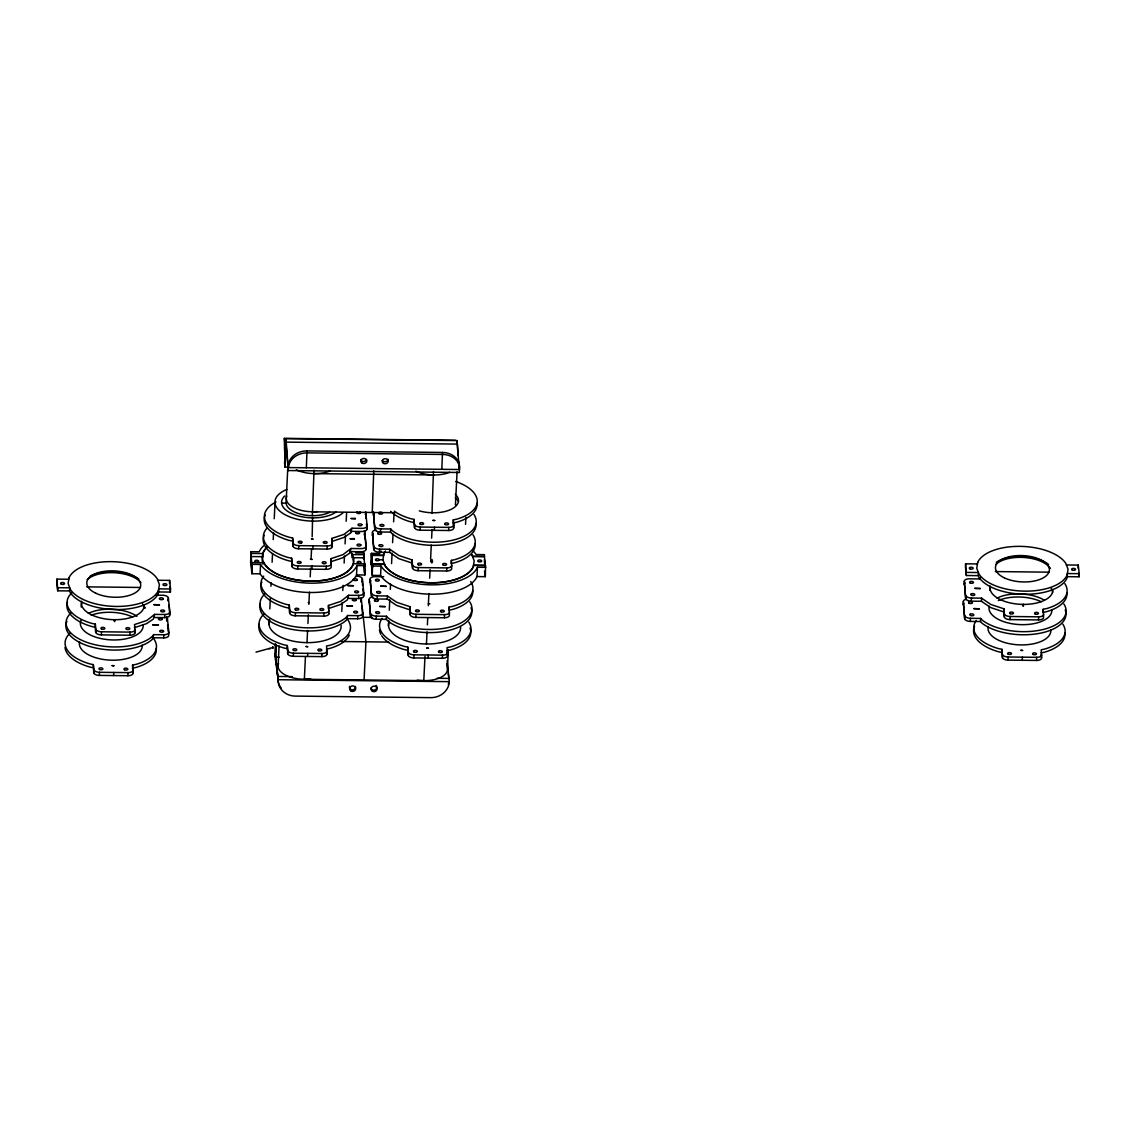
<?xml version="1.0" encoding="UTF-8"?>
<svg xmlns="http://www.w3.org/2000/svg" width="1136" height="1136" viewBox="0 0 1136 1136"><rect width="100%" height="100%" fill="white"/><g stroke="black" fill="none" stroke-linecap="round" stroke-linejoin="round"><path stroke-width="1.5" d="M70.049 633.164A45.752 22.322 2.8 0 0 90.056 663.949L93.337 664.631L93.72 672.725A5.368 2.613 2.8 0 0 99.357 675.409L127.885 675.735A5.368 2.613 2.8 0 0 132.94 673.506L132.557 665.085L135.695 664.461A45.752 22.322 2.8 0 0 152.522 637.268M132.557 665.085L133.082 670.396A5.368 2.613 2.8 0 1 128.027 672.611L99.499 672.299A5.368 2.613 2.8 0 1 93.876 669.615L93.337 664.631M134.928 632.667L134.914 633.008A5.368 2.613 2.8 0 1 129.859 635.223L101.331 634.896A5.368 2.613 2.8 0 1 95.708 632.212L95.31 624.133L92.03 623.437A45.752 22.322 2.8 0 1 72.022 592.651M264.006 614.051A45.752 22.322 2.8 0 0 284.014 644.836L287.294 645.532L287.678 653.612A5.368 2.613 2.8 0 0 293.315 656.296L321.843 656.622A5.368 2.613 2.8 0 0 326.898 654.407L326.543 650.743M346.494 618.154A45.752 22.322 2.8 0 1 329.653 645.362L326.515 645.972L327.04 651.283A5.368 2.613 2.8 0 1 321.985 653.512L293.457 653.186A5.368 2.613 2.8 0 1 287.834 650.502L287.294 645.532M263.637 576.137A45.752 22.322 2.8 0 0 286.002 604.324L289.282 605.019L289.666 613.113A5.368 2.613 2.8 0 0 295.289 615.797L323.817 616.11A5.368 2.613 2.8 0 0 328.872 613.894L328.886 613.554M447.101 660.84L449.288 681.657A17.864 16.16 -7.5 0 1 430.771 697.646L295.275 696.098A17.864 16.16 -7.5 0 1 278.135 679.711L275.721 657.148L279.243 657.19M68.799 579.246L56.956 579.119L56.8 582.228L57.723 590.805L69.58 590.947L70.148 592.452A45.752 22.322 2.8 0 0 116.014 609.563A45.752 22.322 2.8 0 0 158.316 593.461L158.713 588.831L170.556 588.973L170.4 592.083L158.557 591.955M57.723 590.805L56.956 579.119M69.58 590.947L69.722 587.823L57.879 587.695M93.72 672.725L93.876 669.615M95.708 632.212L95.31 624.133M99.357 675.409L99.499 672.299M101.331 634.896L101.487 631.786A5.368 2.613 2.8 0 1 95.85 629.103M113.614 675.565L113.77 672.455M127.885 675.735L128.027 672.611M129.859 635.223L130.015 632.113A5.368 2.613 2.8 0 0 135.07 629.884L134.488 624.573L146.743 620.497L154.652 614.391L164.791 614.505A5.368 2.613 2.8 0 0 169.86 611.935L168.341 597.934A5.368 2.613 2.8 0 0 163.414 595.278L155.959 595.179M132.94 673.506L133.097 670.055M135.07 629.884L134.914 633.008L134.63 630.352M66.91 621.378A45.752 22.322 2.8 0 0 96.39 648.159A45.752 22.322 2.8 0 0 152.352 639.312L153.672 634.641L163.797 634.754A5.368 2.613 2.8 0 0 168.866 632.198L167.361 618.197A5.368 2.613 2.8 0 0 166.495 616.876M134.346 627.697L146.601 623.621L153.346 619.063L154.652 614.391M153.516 637.765L163.655 637.878L163.797 634.754M154.51 617.501L164.635 617.615L164.791 614.505M167.205 621.307L167.361 618.197M168.341 597.934L168.199 601.058A5.368 2.613 2.8 0 0 167.674 600.049M169.477 583.506L169.633 580.397L157.776 580.269M167.958 628.307L168.114 625.198M169.108 604.934L169.704 615.059A5.368 2.613 2.8 0 1 164.635 617.615M168.866 632.198L168.71 635.308A5.368 2.613 2.8 0 1 163.655 637.878M169.704 615.059L169.86 611.935M263.524 545.919A50.041 24.41 2.8 0 0 259.178 551.769L250.886 551.684L250.616 562.774M251.837 568.582L251.794 573.708L260.087 573.808A50.041 24.41 2.8 0 0 310.27 592.509A50.041 24.41 2.8 0 0 356.534 574.901L364.826 575.001L365.096 563.896L353.168 563.754L352.969 564.99A45.923 22.408 2.8 0 1 310.511 581.149A45.923 22.408 2.8 0 1 264.447 563.981L263.992 562.746L252.064 562.618L251.908 565.728L250.886 551.684M251.794 573.708L252.064 562.618M260.087 573.808L260.542 564.45L252.249 564.365M267.187 546.97A45.923 22.408 2.8 0 0 263.197 552.337L262.842 556.683L250.914 556.555M269.062 624.559L269.317 619.333M269.828 608.882L270.34 598.445M270.936 586.247L271.106 582.768M272.115 562.235L272.541 553.53M273.222 539.6L273.563 532.642M274.245 518.712L275.011 503.035M455.522 440.299L284.355 438.354L284.525 448.961A10.721 0.724 -89.3 0 1 284.639 463.559L285.008 467.066L288.487 467.095M449.288 681.657L278.135 679.711L275.182 656.764L275.792 644.297M284.639 463.559L285.86 438.638L457.013 440.569L459.498 472.491L288.345 470.545L286.087 445.255M275.565 660.257L276.289 645.404M285.008 467.066L285.86 438.638A10.721 0.724 -89.3 0 1 284.838 442.728L284.355 438.354M278.064 666.747L279.087 645.93M286.258 499.258L287.948 464.567M364.145 531.037A5.368 2.613 2.8 0 1 364.656 532.046L366.161 546.047A5.368 2.613 2.8 0 1 361.106 548.617L350.981 548.503L343.058 554.609L330.846 558.685L331.229 566.765A5.368 2.613 2.8 0 1 326.174 569.335L297.646 569.008A5.368 2.613 2.8 0 1 292.094 566.665L291.625 558.23L288.345 557.549A45.752 22.322 2.8 0 1 267.074 528.027M365.877 518.414L365.65 511.796L367.155 525.798A5.368 2.613 2.8 0 1 362.086 528.354L351.975 528.24L344.052 534.36L331.84 538.421L332.223 546.515A5.368 2.613 2.8 0 1 327.154 549.086L298.626 548.759A5.368 2.613 2.8 0 1 293.088 546.416L292.619 537.981L289.339 537.285A45.752 22.322 2.8 0 1 276.076 501.956M287.678 653.612L287.834 650.502M289.666 613.113L289.282 605.019M292.094 566.665L291.625 558.23M293.088 546.416L292.619 537.981M293.315 656.296L293.457 653.186M295.289 615.797L295.445 612.673A5.368 2.613 2.8 0 1 289.808 609.989M297.646 569.008L297.788 565.898A5.368 2.613 2.8 0 1 292.25 563.555L292.165 563.215M298.626 548.759L298.782 545.635A5.368 2.613 2.8 0 1 293.23 543.292L293.159 542.951M305.442 656.736L304.349 679.285L423.799 680.634L424.992 656.352M312.343 515.687L314.019 470.119M306.99 642.649L307.586 630.452M307.927 623.494L308.353 614.775M308.864 604.338L309.461 592.14M310.213 576.832L310.625 568.128M311.136 557.677L311.562 548.972M312.159 536.788L312.585 517.874M307.572 656.466L307.728 653.342M311.903 569.179L312.059 566.055M312.897 548.915L313.053 545.805M321.843 656.622L321.985 653.512M323.817 616.11L323.973 613A5.368 2.613 2.8 0 0 329.028 610.785L328.46 605.474L340.701 601.398L348.624 595.278L358.749 595.392A5.368 2.613 2.8 0 0 363.818 592.836L362.313 578.835A5.368 2.613 2.8 0 0 357.371 576.179L356.676 576.151M326.174 569.335L326.316 566.211A5.368 2.613 2.8 0 0 331.385 563.655M327.154 549.086L327.31 545.962A5.368 2.613 2.8 0 0 332.379 543.406M328.46 605.474L328.304 608.584L340.559 604.508L347.304 599.95L348.624 595.278M330.846 558.685L330.69 561.795L342.902 557.733L349.661 553.175L350.981 548.503M332.223 546.515L331.84 538.421M326.898 654.407L327.054 650.942M328.872 613.894L329.028 610.785M341.78 611.452L342.206 602.747M342.802 590.55L343.058 585.324M344.137 563.058L344.478 556.086M345.074 543.903L345.5 535.198M346.182 521.268L346.608 512.563M331.684 541.545L343.896 537.47L350.641 532.912L350.797 529.802M260.343 603.685A45.752 22.322 2.8 0 0 291.753 629.344A45.752 22.322 2.8 0 0 346.31 620.213L347.63 615.527L357.755 615.655A5.368 2.613 2.8 0 0 362.824 613.085L361.319 599.084A5.368 2.613 2.8 0 0 360.794 598.076M350.641 532.912L351.975 528.226M349.987 551.088A45.923 22.408 2.8 0 1 351.706 553.346L352.018 557.691L363.946 557.833L364.77 565.487M356.534 574.901L356.988 565.558L365.281 565.643M347.474 618.651L357.613 618.765L357.755 615.655M348.468 598.402L358.607 598.516L358.749 595.392M361.319 599.084L361.163 602.208A5.368 2.613 2.8 0 0 360.652 601.2M362.526 585.452L362.313 578.835M364.883 538.663L364.656 532.046M363.605 559.196L363.918 552.962L355.611 552.877M363.946 557.833L363.918 552.962M362.072 606.084L362.668 616.195A5.368 2.613 2.8 0 1 357.613 618.765M365.409 539.046L366.019 549.171A5.368 2.613 2.8 0 1 360.95 551.727L350.839 551.613M364.358 572.984L364.145 566.438M362.668 616.195L362.824 613.085M358.607 598.516A5.368 2.613 2.8 0 0 363.662 595.946L363.818 592.836M366.019 549.171L366.161 546.047M351.819 531.364L361.944 531.478A5.368 2.613 2.8 0 0 366.999 528.907L367.155 525.798M364.074 679.967L365.934 641.797L363.293 617.288L372.083 617.388M372.267 512.478L373.758 470.801M371.358 553.36L370.904 562.703L371.089 564.464L371.245 561.34L372.267 575.384L380.56 575.483A50.041 24.41 2.8 0 0 430.743 594.185A50.041 24.41 2.8 0 0 477.006 576.577L485.299 576.676L485.569 565.572L473.641 565.444L473.442 566.665A45.923 22.408 2.8 0 1 430.984 582.825A45.923 22.408 2.8 0 1 384.934 565.657L384.465 564.422L372.537 564.294L372.381 567.404L371.358 553.36L379.651 553.459A50.041 24.41 2.8 0 1 381 551.031M471.057 607.788A45.752 22.322 2.8 0 1 443.083 631.573A45.752 22.322 2.8 0 1 387.802 620.952L386.297 619.361L376.172 619.248A5.368 2.613 2.8 0 1 370.535 616.564L369.172 599.439A5.368 2.613 2.8 0 1 372.864 596.954M470.716 581.533A45.752 22.322 2.8 0 1 452.171 606.482L449.032 607.107L449.43 615.187A5.368 2.613 2.8 0 1 444.361 617.757L415.833 617.43A5.368 2.613 2.8 0 1 410.281 615.087L409.713 609.776L396.549 605.417L387.291 599.098L377.152 598.984A5.368 2.613 2.8 0 1 371.529 596.301L370.166 579.19A5.368 2.613 2.8 0 1 374.539 576.634L383.684 576.719M473.002 534.786A45.752 22.322 2.8 0 1 454.457 559.736L451.375 560.375L451.702 568.454A5.368 2.613 2.8 0 1 446.647 571.01L418.119 570.684A5.368 2.613 2.8 0 1 412.567 568.341L411.999 563.044L398.835 558.671L389.577 552.366L379.438 552.252A5.368 2.613 2.8 0 1 373.815 549.568L372.452 532.443A5.368 2.613 2.8 0 1 376.144 529.958M476.027 523.469A45.752 22.322 2.8 0 1 444.531 544.712A45.752 22.322 2.8 0 1 392.062 533.693L390.571 532.102L380.432 531.989A5.368 2.613 2.8 0 1 374.809 529.305L373.446 512.194A5.368 2.613 2.8 0 1 373.446 511.853M371.756 555.419L372.523 567.105L371.756 555.419L383.599 555.547M369.782 609.563L369.938 606.439M370.776 589.3L370.918 586.19M373.062 542.568L373.204 539.444M374.042 522.304L374.198 519.195M372.267 575.384L372.537 564.294M370.535 616.564L369.172 599.439M371.529 596.301L370.166 579.19M373.815 549.568L372.452 532.443M374.809 529.305L373.446 512.194M376.172 619.248L376.314 616.124A5.368 2.613 2.8 0 1 370.691 613.44M377.152 598.984L377.308 595.875A5.368 2.613 2.8 0 1 371.685 593.191M379.438 552.252L379.594 549.128A5.368 2.613 2.8 0 1 373.971 546.444M380.432 531.989L380.588 528.879A5.368 2.613 2.8 0 1 374.951 526.195M380.56 575.483L381.029 566.14L372.722 566.04M386.297 619.361L386.453 616.237L376.314 616.124M387.291 599.098L387.447 595.988L377.308 595.875M389.577 552.366L389.733 549.242L379.594 549.128M390.571 532.102L390.727 528.993L380.588 528.879M388.512 625.922L388.768 620.696M389.279 610.245L389.79 599.794M390.301 589.343L390.557 584.131M391.565 563.598L392.076 553.147M392.587 542.696L393.013 533.991M393.61 521.807L394.036 513.089M468.742 622.045A45.752 22.322 2.8 0 1 450.197 646.995L447.059 647.605L447.442 655.699A5.368 2.613 2.8 0 1 442.373 658.255L413.845 657.943A5.368 2.613 2.8 0 1 408.307 655.6L407.838 647.165L404.558 646.469A45.752 22.322 2.8 0 1 382.193 618.282M409.713 609.776L409.869 606.667L396.705 602.293L387.447 595.988M411.999 563.044L412.155 559.92L398.992 555.561L389.733 549.242M455.721 481.522A45.752 22.322 2.8 0 1 456.445 519.237L453.307 519.848L453.69 527.942A5.368 2.613 2.8 0 1 448.621 530.498L420.093 530.185A5.368 2.613 2.8 0 1 414.555 527.842L414.086 519.408L410.806 518.712A45.752 22.322 2.8 0 1 394.334 511.172M408.307 655.6L407.838 647.165M409.869 606.667L410.195 614.746M412.567 568.341L412.155 559.92M414.555 527.842L414.086 519.408M413.845 657.943L414.001 654.819A5.368 2.613 2.8 0 1 408.449 652.476L408.378 652.135M415.833 617.43L415.989 614.306A5.368 2.613 2.8 0 1 410.437 611.977M418.119 570.684L418.275 567.574A5.368 2.613 2.8 0 1 412.723 565.231L412.638 564.89M420.093 530.185L420.249 527.061A5.368 2.613 2.8 0 1 414.697 524.718L414.626 524.378M431.992 513.145L433.483 471.483M426.44 643.998L427.037 631.815M427.377 624.843L427.718 617.885M428.315 605.687L428.911 593.503M429.664 578.196L430.09 569.491M430.601 559.04L431.282 545.11M431.623 538.137L432.049 529.433M428.116 658.099L428.272 654.989M434.364 530.342L434.52 527.218M442.373 658.255L442.529 655.145A5.368 2.613 2.8 0 0 447.598 652.575M444.361 617.757L444.517 614.633A5.368 2.613 2.8 0 0 449.572 612.077M446.647 571.01L446.803 567.901A5.368 2.613 2.8 0 0 451.858 565.33M448.621 530.498L448.777 527.388A5.368 2.613 2.8 0 0 453.846 524.818M456.857 443.693L457.013 440.569A10.721 0.724 -89.3 0 1 456.8 443.75M449.032 607.107L448.89 610.217L452.029 609.606A45.752 22.322 2.8 0 0 472.746 590.464M451.375 560.375L451.177 563.47L454.315 562.86A45.752 22.322 2.8 0 0 475.033 543.718M453.69 527.942L453.307 519.848M448.365 649.593L447.428 668.678A25.02 12.212 2.8 0 1 417.295 680.152M455.437 505.08L457.07 471.781M465.547 524.363L465.888 517.391M477.006 576.577L477.461 567.233L485.754 567.318M485.058 571.493L484.902 574.617L484.532 571.181M485.271 571.806L485.299 576.676M1065.199 609.961A45.752 22.322 2.8 0 1 1037.225 633.746A45.752 22.322 2.8 0 1 981.944 623.124L980.453 621.534L970.314 621.42A5.368 2.613 2.8 0 1 964.677 618.737L963.328 601.626A5.368 2.613 2.8 0 1 966.367 599.24M1064.872 583.705A45.752 22.322 2.8 0 1 1046.327 608.655L1043.189 609.279L1043.572 617.359A5.368 2.613 2.8 0 1 1038.503 619.929L1009.975 619.603A5.368 2.613 2.8 0 1 1004.423 617.26L1003.855 611.963L990.691 607.59L981.433 601.285L971.308 601.171A5.368 2.613 2.8 0 1 965.671 598.487L964.308 581.362A5.368 2.613 2.8 0 1 968.681 578.82L979.516 578.92L980.666 577.358M977.443 563.953L965.6 563.825L965.444 566.935L966.367 575.512L978.224 575.654L978.792 577.159A45.752 22.322 2.8 0 0 1024.658 594.27A45.752 22.322 2.8 0 0 1066.96 578.167L1067.357 573.538L1079.2 573.68L1079.044 576.79L1067.201 576.662M963.924 611.736L964.081 608.626M964.918 591.487L965.075 588.363M966.367 575.512L965.6 563.825M964.677 618.737L963.328 601.626M965.671 598.487L964.308 581.362M970.314 621.42L970.471 618.311A5.368 2.613 2.8 0 1 964.833 615.613M971.308 601.171L971.45 598.047A5.368 2.613 2.8 0 1 965.827 595.363M978.224 575.654L978.366 572.53L966.523 572.402M980.453 621.534L980.595 618.424L970.471 618.311M981.433 601.285L981.589 598.161L971.45 598.047M1062.884 624.218A45.752 22.322 2.8 0 1 1044.339 649.167L1041.201 649.792L1041.584 657.872A5.368 2.613 2.8 0 1 1036.529 660.442L1008.001 660.115A5.368 2.613 2.8 0 1 1002.449 657.772L1001.98 649.338L998.7 648.656A45.752 22.322 2.8 0 1 976.335 620.469M1003.855 611.963L1004.011 608.839L990.848 604.48L981.589 598.161M1002.449 657.772L1001.98 649.338M1004.011 608.839L1004.352 616.919M1008.001 660.115L1008.143 657.006A5.368 2.613 2.8 0 1 1002.605 654.663L1002.52 654.308M1009.975 619.603L1010.131 616.493A5.368 2.613 2.8 0 1 1004.579 614.15M1022.258 660.272L1022.414 657.162M1036.529 660.442L1036.671 657.318A5.368 2.613 2.8 0 0 1041.74 654.762M1038.503 619.929L1038.659 616.82A5.368 2.613 2.8 0 0 1043.714 614.249M1043.189 609.279L1043.033 612.389L1046.171 611.779A45.752 22.322 2.8 0 0 1066.903 592.637M1078.121 568.213L1078.277 565.103L1066.42 564.961M288.345 470.545L286.229 442.131L457.396 444.077L457.993 455.621M306.337 467.776L306.99 450.921L442.486 452.455A17.864 14.853 -5.1 0 1 459.484 467.535M441.833 469.31L442.486 452.455M472.022 555.05L474.195 560.857L473.272 566.637A45.752 22.322 2.8 0 1 430.97 582.74A45.752 22.322 2.8 0 1 385.104 565.643L382.917 559.821L383.84 554.041A45.752 22.322 2.8 0 1 385.459 551.287M113.714 619.759C115.687 624.729 113.983 618.14 115.219 619.887M429.862 603.798L428.329 603.784M1022.357 604.466C1024.416 609.492 1022.542 602.662 1023.863 604.593M153.672 634.641L152.508 636.203A45.752 22.322 2.8 0 1 91.05 643.686A45.752 22.322 2.8 0 1 71.043 612.9M347.63 615.527L346.466 617.089A45.752 22.322 2.8 0 1 285.008 624.587A45.752 22.322 2.8 0 1 265 593.801M309.049 602.662L308.168 602.662M255.983 652.149L272.938 647.477C273.62 650.019 272.313 644.921 272.853 647.477M453.15 522.972L456.289 522.347A45.752 22.322 2.8 0 0 477.021 503.205M95.126 627.257L91.888 626.547A45.752 22.322 2.8 0 1 67.379 602.534M289.084 608.143L285.846 607.448A45.752 22.322 2.8 0 1 261.862 582.015M132.401 668.195L135.539 667.585A45.752 22.322 2.8 0 0 156.271 648.443M326.373 649.082L329.511 648.471A45.752 22.322 2.8 0 0 349.306 635.109M446.902 650.729L450.041 650.104A45.752 22.322 2.8 0 0 470.063 628.038M1041.045 652.902L1044.183 652.291A45.752 22.322 2.8 0 0 1064.915 633.15M145.096 608.2L144.031 607.462L144.996 607.362M314.402 473.627L433.853 474.976M281.6 503.106L286.059 503.163M312.542 511.796L395.101 512.734M420.249 527.061L448.777 527.388M298.782 545.635L327.31 545.962M251.07 553.431L262.998 553.573M352.174 554.581L364.102 554.709M371.543 555.106L383.471 555.248L383.67 554.013A45.923 22.408 2.8 0 1 385.303 551.258M472.59 556.555L484.433 556.697L485.356 565.274L473.513 565.132M379.353 559.778L382.917 559.821M372.679 563.996L384.522 564.123M995.321 571.564L1049.167 572.175M297.788 565.898L326.316 566.211M418.275 567.574L446.803 567.901M86.677 586.858L140.523 587.468M1010.131 616.493L1038.659 616.82M295.445 612.673L323.973 613M415.989 614.306L444.517 614.633M101.487 631.786L130.015 632.113M341.34 641.513L388.768 642.053M268.65 648.656L270.425 648.684M1008.143 657.006L1036.671 657.318M414.001 654.819L442.529 655.145M278.277 676.474L292.392 676.63M437.076 678.277L449.43 678.419M413.93 522.517L410.65 521.836A45.752 22.322 2.8 0 1 390.67 511.328M1001.824 652.462L998.544 651.766A45.752 22.322 2.8 0 1 974.56 626.334M292.463 541.091L289.183 540.409A45.752 22.322 2.8 0 1 265.199 514.977M291.469 561.354L288.189 560.659A45.752 22.322 2.8 0 1 264.205 535.226M407.682 650.275L404.402 649.593A45.752 22.322 2.8 0 1 381.668 635.748M287.138 648.642L283.858 647.96A45.752 22.322 2.8 0 1 259.349 623.934M93.18 667.755L89.9 667.059A45.752 22.322 2.8 0 1 64.993 647.406M980.595 618.424L982.1 620.015A45.752 22.322 2.8 0 0 1040.122 630.153A45.752 22.322 2.8 0 0 1063.878 603.969M390.727 528.993L392.218 530.583A45.752 22.322 2.8 0 0 450.239 540.722A45.752 22.322 2.8 0 0 473.996 514.537M386.453 616.237L387.958 617.828A45.752 22.322 2.8 0 0 445.965 627.967A45.752 22.322 2.8 0 0 469.736 601.782M430.785 560.616L432.049 559.48M144.059 607.377L144.158 608.129M472.193 555.021L472.647 556.257L484.575 556.399L484.39 554.638L476.098 554.553A50.041 24.41 2.8 0 0 473.087 550.889M446.931 663.836L447.797 670.354M448.223 673.62L448.663 676.886M1078.277 565.103L1079.2 573.68M1078.675 573.368L1079.044 576.79M1041.229 654.563L1041.584 657.872M484.433 559.508L485.086 565.629M484.461 561.525L485.015 566.665M447.087 652.376L447.442 655.699M366.431 523.653L366.999 528.907M364.131 564.01L364.826 575.001M362.909 588.945L363.662 595.946M275.338 653.64L278.135 679.584M251.752 568.852L250.758 559.665L251.681 571.706M169.633 580.397L170.556 588.973M169.846 586.943L170.4 592.083M167.588 624.814L168.341 631.815M458.447 460.691L459.043 467.436M449.6 472.292A25.02 12.212 2.8 0 1 415.819 471.184M330.136 470.943A25.02 12.212 2.8 0 1 296.368 469.835M317.384 511.612A25.02 12.212 2.8 0 1 286.755 496.105M329.61 512.308A25.02 12.212 2.8 0 1 299.691 513.912A25.02 12.212 2.8 0 1 286.57 499.996M336.015 511.995A29.479 14.385 2.8 0 1 296.539 515.432A29.479 14.385 2.8 0 1 284.767 495.935M455.167 497.866A29.479 14.385 2.8 0 1 458.49 501.388M310.753 678.945A25.02 12.212 2.8 0 1 278.576 663.594M460.549 626.731A36.096 17.608 2.8 0 1 423.288 643.899A36.096 17.608 2.8 0 1 388.739 622.855M341.098 625.382A36.096 17.608 2.8 0 1 302.275 642.436A36.096 17.608 2.8 0 1 269.8 620M343.171 512.634A36.096 17.608 2.8 0 1 289.084 516.61A36.096 17.608 2.8 0 1 286.868 489.446M361.901 581.263A5.368 2.613 2.8 0 1 362.157 581.944M90.241 576.023A31.453 15.35 2.8 0 1 138.777 578.906M144.144 604.65A31.453 15.35 2.8 0 1 111.683 619.603A31.453 15.35 2.8 0 1 81.579 601.271M81.238 607.064A31.453 15.35 2.8 0 1 81.877 603.088M142.497 603.77A31.453 15.35 2.8 0 1 143.988 607.774M143.15 624.914A31.453 15.35 2.8 0 1 109.326 639.781A31.453 15.35 2.8 0 1 81.039 620.228M88.409 613.412A31.453 15.35 2.8 0 1 136.945 616.294M91.192 615.243A31.453 15.35 2.8 0 1 132.628 617.033M142.156 645.163A31.453 15.35 2.8 0 1 109.695 660.115A31.453 15.35 2.8 0 1 79.591 641.783M166.339 619.986A5.368 2.613 2.8 0 1 167.12 620.966M87.188 579.616A29.664 14.47 2.8 0 1 114.622 572.729A29.664 14.47 2.8 0 1 140.878 582.512M996.343 562.206A31.453 15.35 2.8 0 1 1048.585 564.478M1052.788 589.357A31.453 15.35 2.8 0 1 1020.327 604.309A31.453 15.35 2.8 0 1 990.223 585.977M989.854 590.422A31.453 15.35 2.8 0 1 990.521 587.795M1051.141 588.476A31.453 15.35 2.8 0 1 1052.632 592.481M1051.794 609.62A31.453 15.35 2.8 0 1 1019.333 624.573A31.453 15.35 2.8 0 1 989.229 606.226M997.053 598.118A31.453 15.35 2.8 0 1 1044.296 600.163M998.317 600.561A31.453 15.35 2.8 0 1 1041.272 601.739M1050.8 629.869A31.453 15.35 2.8 0 1 1018.339 644.822A31.453 15.35 2.8 0 1 988.235 626.49M964.166 584.486A5.368 2.613 2.8 0 1 965.089 582.896M963.172 604.735A5.368 2.613 2.8 0 1 963.74 603.429M995.832 564.308A29.664 14.47 2.8 0 1 1024.558 557.506A29.664 14.47 2.8 0 1 1050.431 568.426M288.331 465.604A17.864 14.853 -5.1 0 1 306.99 450.921M366.516 459.697A3.039 2.528 -5.1 0 1 360.666 459.626M388.058 459.285A3.039 2.528 -5.1 0 1 382.335 460.492M275.21 643.842A10.721 0.724 -89.3 0 1 275.182 656.764M281.203 688.104A17.864 16.16 -7.5 0 1 277.937 678.192M448.848 682.253A17.864 16.16 -7.5 0 1 448.308 684.326M355.426 686.471A3.039 2.755 -7.5 0 1 352.359 689.893A3.039 2.755 -7.5 0 1 349.576 686.4M376.825 686.712A3.039 2.755 -7.5 0 1 374.539 690.049A3.039 2.755 -7.5 0 1 370.904 688.061M376.087 685.462A3.039 2.755 -7.5 0 1 376.556 686.045M455.323 494.274A26.98 13.163 2.8 0 1 450.765 509.524A26.98 13.163 2.8 0 1 419.298 510.859M373.29 515.304A5.368 2.613 2.8 0 1 374.227 513.728M372.296 535.567A5.368 2.613 2.8 0 1 373.233 533.977M477.461 567.233A50.041 24.41 2.8 0 1 431.197 584.841A50.041 24.41 2.8 0 1 381.029 566.14M380.844 634.328A45.752 22.322 2.8 0 1 379.481 629.94M370.009 582.299A5.368 2.613 2.8 0 1 370.947 580.723M369.03 602.563A5.368 2.613 2.8 0 1 369.598 601.256M356.988 565.558A50.041 24.41 2.8 0 1 310.724 583.166A50.041 24.41 2.8 0 1 260.542 564.45M262.998 564.194A45.752 22.322 2.8 0 1 262.7 556.896M352.87 559.366A45.752 22.322 2.8 0 1 353.566 562.292M349.831 551.13A45.752 22.322 2.8 0 1 306.905 580.95A45.752 22.322 2.8 0 1 267.343 547.012M363.989 534.161A5.368 2.613 2.8 0 1 364.5 535.17M359.501 511.768A1.96 0.966 2.8 0 1 360.183 513.231A1.96 0.966 2.8 0 1 357.173 513.188A1.96 0.966 2.8 0 1 357.542 511.74M365.238 514.225A5.368 2.613 2.8 0 1 365.494 514.906M371.458 561.653L372.225 573.339L371.458 561.653M69.04 577.741L68.117 583.521L70.29 589.343A45.752 22.322 2.8 0 0 116.17 606.439A45.752 22.322 2.8 0 0 158.472 590.337L159.395 584.557L157.208 578.749A45.752 22.322 2.8 0 0 111.342 561.653A45.752 22.322 2.8 0 0 69.04 577.741M112.152 665.611L113.912 665.753L112.152 665.611M311.449 538.961L313.195 539.202L311.52 538.847M310.455 559.21L312.201 559.452L310.54 559.111M306.109 646.512L307.856 646.753L306.18 646.398M432.944 520.387L434.705 520.515L432.944 520.387M431.027 560.914C431.481 566.211 434.208 558.742 431.027 560.914M426.696 648.145L428.457 648.273L426.696 648.145M977.684 562.448L976.761 568.227L978.934 574.049A45.752 22.322 2.8 0 0 1024.814 591.146A45.752 22.322 2.8 0 0 1067.116 575.043L1068.039 569.264L1065.852 563.456A45.752 22.322 2.8 0 0 1019.986 546.359A45.752 22.322 2.8 0 0 977.684 562.448M1020.838 650.317L1022.599 650.459L1020.838 650.317M163.229 598.999L163.059 599.24A1.96 0.966 2.8 0 1 159.764 599.268A1.96 0.966 2.8 0 1 160.872 597.777A1.96 0.966 2.8 0 1 163.229 598.999M162.235 619.262L162.065 619.489A1.96 0.966 2.8 0 1 158.77 619.518A1.96 0.966 2.8 0 1 159.878 618.041A1.96 0.966 2.8 0 1 162.235 619.262M380.248 524.903L380.077 525.13A1.96 0.966 2.8 0 0 382.434 526.351A1.96 0.966 2.8 0 0 383.542 524.86A1.96 0.966 2.8 0 0 380.248 524.903M379.254 545.152L379.083 545.379A1.96 0.966 2.8 0 0 381.44 546.601A1.96 0.966 2.8 0 0 382.548 545.124A1.96 0.966 2.8 0 0 379.254 545.152M357.187 579.9L357.016 580.127A1.96 0.966 2.8 0 1 353.722 580.155A1.96 0.966 2.8 0 1 354.83 578.678A1.96 0.966 2.8 0 1 357.187 579.9M356.193 600.149L356.022 600.376A1.96 0.966 2.8 0 1 352.728 600.419A1.96 0.966 2.8 0 1 353.836 598.928A1.96 0.966 2.8 0 1 356.193 600.149M376.967 591.899L376.797 592.126A1.96 0.966 2.8 0 0 379.154 593.347A1.96 0.966 2.8 0 0 380.262 591.856A1.96 0.966 2.8 0 0 376.967 591.899M375.973 612.148L375.803 612.375A1.96 0.966 2.8 0 0 378.174 613.596A1.96 0.966 2.8 0 0 379.268 612.119A1.96 0.966 2.8 0 0 375.973 612.148M971.11 594.071L970.939 594.298A1.96 0.966 2.8 0 0 973.311 595.52A1.96 0.966 2.8 0 0 974.404 594.043A1.96 0.966 2.8 0 0 971.11 594.071M970.116 614.32L969.945 614.562A1.96 0.966 2.8 0 0 972.317 615.783A1.96 0.966 2.8 0 0 973.424 614.292A1.96 0.966 2.8 0 0 970.116 614.32M153.885 604.65L159.438 604.835L153.885 604.65M152.891 624.914L158.444 625.084L152.891 624.914M351.18 518.513L355.369 519.053L355.284 518.286L351.18 518.513M350.2 538.762L354.375 539.302L354.304 538.549L350.2 538.762M347.843 585.551L353.395 585.722L347.843 585.551M346.849 605.8L352.416 605.971L346.849 605.8M380.674 586.19L386.226 586.361L380.674 586.19M379.68 606.439L385.232 606.624L379.68 606.439M974.816 588.363L980.368 588.533L974.816 588.363M973.822 608.612L979.374 608.797L973.822 608.612M301.267 543.008L300.799 543.093A1.96 0.966 2.8 0 1 298.243 541.971A1.96 0.966 2.8 0 1 301.225 541.389A1.96 0.966 2.8 0 1 301.267 543.008M300.273 563.257L299.805 563.357A1.96 0.966 2.8 0 1 297.249 562.221A1.96 0.966 2.8 0 1 300.245 561.638A1.96 0.966 2.8 0 1 300.273 563.257M442.671 454.443L307.174 452.895A17.864 14.853 -5.1 0 0 288.516 467.578L459.668 469.523A17.864 14.853 -5.1 0 0 442.671 454.443M324.74 543.363L324.257 543.264A1.96 0.966 2.8 0 1 323.945 541.645A1.96 0.966 2.8 0 1 327.069 542.298A1.96 0.966 2.8 0 1 324.74 543.363M323.746 563.626L323.263 563.527A1.96 0.966 2.8 0 1 322.951 561.894A1.96 0.966 2.8 0 1 326.075 562.547A1.96 0.966 2.8 0 1 323.746 563.626M969.888 582.782L969.675 582.555A1.96 0.966 2.8 0 1 971.777 581.376A1.96 0.966 2.8 0 1 973.211 582.896A1.96 0.966 2.8 0 1 969.888 582.782M968.909 603.046L968.681 602.804A1.96 0.966 2.8 0 1 970.783 601.64A1.96 0.966 2.8 0 1 972.217 603.145A1.96 0.966 2.8 0 1 968.909 603.046M379.026 513.614L378.799 513.373A1.96 0.966 2.8 0 1 380.915 512.208A1.96 0.966 2.8 0 1 382.335 513.713A1.96 0.966 2.8 0 1 379.026 513.614M378.032 533.863L377.805 533.636A1.96 0.966 2.8 0 1 379.921 532.457A1.96 0.966 2.8 0 1 381.341 533.977A1.96 0.966 2.8 0 1 378.032 533.863M361.759 524.562L361.575 524.378A1.96 0.966 2.8 0 0 358.365 524.207A1.96 0.966 2.8 0 0 359.359 525.741A1.96 0.966 2.8 0 0 361.887 524.86L361.759 524.562M360.808 544.868L360.581 544.627A1.96 0.966 2.8 0 0 357.272 544.527A1.96 0.966 2.8 0 0 358.706 546.033A1.96 0.966 2.8 0 0 360.808 544.868M375.746 580.61L375.519 580.368A1.96 0.966 2.8 0 1 377.635 579.204A1.96 0.966 2.8 0 1 379.055 580.709A1.96 0.966 2.8 0 1 375.746 580.61M374.752 600.859L374.539 600.632A1.96 0.966 2.8 0 1 376.641 599.453A1.96 0.966 2.8 0 1 378.075 600.972A1.96 0.966 2.8 0 1 374.752 600.859M358.465 591.643L358.238 591.416A1.96 0.966 2.8 0 0 354.929 591.302A1.96 0.966 2.8 0 0 356.349 592.822A1.96 0.966 2.8 0 0 358.465 591.643M357.471 611.906L357.244 611.665A1.96 0.966 2.8 0 0 353.935 611.566A1.96 0.966 2.8 0 0 355.369 613.071A1.96 0.966 2.8 0 0 357.471 611.906M164.493 610.756L164.28 610.515A1.96 0.966 2.8 0 0 160.971 610.415A1.96 0.966 2.8 0 0 162.391 611.921A1.96 0.966 2.8 0 0 164.493 610.756M163.513 631.005L163.286 630.778A1.96 0.966 2.8 0 0 159.977 630.665A1.96 0.966 2.8 0 0 161.397 632.184A1.96 0.966 2.8 0 0 163.513 631.005M318.52 650.658A1.96 0.966 2.8 0 0 321.744 650.261A1.96 0.966 2.8 0 0 319.216 649.054A1.96 0.966 2.8 0 0 318.52 650.658M293.557 650.374A1.96 0.966 2.8 0 0 296.794 649.977A1.96 0.966 2.8 0 0 294.267 648.77A1.96 0.966 2.8 0 0 293.557 650.374M320.494 610.146A1.96 0.966 2.8 0 0 323.732 609.748A1.96 0.966 2.8 0 0 321.204 608.541A1.96 0.966 2.8 0 0 320.494 610.146M295.53 609.862A1.96 0.966 2.8 0 0 298.768 609.464A1.96 0.966 2.8 0 0 296.24 608.257A1.96 0.966 2.8 0 0 295.53 609.862M95.722 593.177A26.98 13.163 2.8 0 0 140.126 587.752A26.98 13.163 2.8 0 0 105.407 571.209A26.98 13.163 2.8 0 0 95.722 593.177M124.562 669.757A1.96 0.966 2.8 0 0 127.786 669.374A1.96 0.966 2.8 0 0 125.258 668.167A1.96 0.966 2.8 0 0 124.562 669.757M99.599 669.473A1.96 0.966 2.8 0 0 102.836 669.09A1.96 0.966 2.8 0 0 100.295 667.883A1.96 0.966 2.8 0 0 99.599 669.473M126.536 629.259A1.96 0.966 2.8 0 0 129.774 628.861A1.96 0.966 2.8 0 0 127.246 627.654A1.96 0.966 2.8 0 0 126.536 629.259M101.573 628.975A1.96 0.966 2.8 0 0 104.81 628.577A1.96 0.966 2.8 0 0 102.283 627.37A1.96 0.966 2.8 0 0 101.573 628.975M61.273 584.131A1.96 0.966 2.8 0 0 64.511 583.734A1.96 0.966 2.8 0 0 61.983 582.527A1.96 0.966 2.8 0 0 61.273 584.131M163.612 585.296A1.96 0.966 2.8 0 0 166.85 584.898A1.96 0.966 2.8 0 0 164.308 583.691A1.96 0.966 2.8 0 0 163.612 585.296M1004.366 577.869A26.98 13.163 2.8 0 0 1048.769 572.459A26.98 13.163 2.8 0 0 1014.05 555.916A26.98 13.163 2.8 0 0 1004.366 577.869M1008.243 654.18A1.96 0.966 2.8 0 0 1011.48 653.796A1.96 0.966 2.8 0 0 1008.953 652.589A1.96 0.966 2.8 0 0 1008.243 654.18M1033.206 654.464A1.96 0.966 2.8 0 0 1036.43 654.08A1.96 0.966 2.8 0 0 1033.902 652.873A1.96 0.966 2.8 0 0 1033.206 654.464M1010.216 613.681A1.96 0.966 2.8 0 0 1013.454 613.284A1.96 0.966 2.8 0 0 1010.926 612.077A1.96 0.966 2.8 0 0 1010.216 613.681M1035.18 613.965A1.96 0.966 2.8 0 0 1038.418 613.568A1.96 0.966 2.8 0 0 1035.89 612.361A1.96 0.966 2.8 0 0 1035.18 613.965M1072.256 570.002A1.96 0.966 2.8 0 0 1075.494 569.605A1.96 0.966 2.8 0 0 1072.952 568.398A1.96 0.966 2.8 0 0 1072.256 570.002M969.917 568.838A1.96 0.966 2.8 0 0 973.154 568.44A1.96 0.966 2.8 0 0 970.627 567.233A1.96 0.966 2.8 0 0 969.917 568.838M383.57 463.403A3.039 2.528 -5.1 0 0 388.228 461.259A3.039 2.528 -5.1 0 0 383.812 459.015A3.039 2.528 -5.1 0 0 383.57 463.403M362.171 463.161A3.039 2.528 -5.1 0 0 366.843 461.017A3.039 2.528 -5.1 0 0 362.412 458.774A3.039 2.528 -5.1 0 0 362.171 463.161M372.452 691.27A3.039 2.755 -7.5 0 0 377.095 688.927A3.039 2.755 -7.5 0 0 372.651 686.499A3.039 2.755 -7.5 0 0 372.452 691.27M351.052 691.029A3.039 2.755 -7.5 0 0 355.71 688.686A3.039 2.755 -7.5 0 0 351.251 686.258A3.039 2.755 -7.5 0 0 351.052 691.029M420.348 524.25A1.96 0.966 2.8 0 0 423.572 523.852A1.96 0.966 2.8 0 0 421.044 522.645A1.96 0.966 2.8 0 0 420.348 524.25M445.298 524.534A1.96 0.966 2.8 0 0 448.535 524.136A1.96 0.966 2.8 0 0 446.008 522.929A1.96 0.966 2.8 0 0 445.298 524.534M418.36 564.762A1.96 0.966 2.8 0 0 421.598 564.365A1.96 0.966 2.8 0 0 419.07 563.158A1.96 0.966 2.8 0 0 418.36 564.762M443.324 565.046A1.96 0.966 2.8 0 0 446.562 564.649A1.96 0.966 2.8 0 0 444.034 563.442A1.96 0.966 2.8 0 0 443.324 565.046M478.412 561.582A1.96 0.966 2.8 0 0 481.65 561.198A1.96 0.966 2.8 0 0 479.122 559.991A1.96 0.966 2.8 0 0 478.412 561.582M376.073 560.431A1.96 0.966 2.8 0 0 379.31 560.034A1.96 0.966 2.8 0 0 376.783 558.827A1.96 0.966 2.8 0 0 376.073 560.431M414.1 652.007A1.96 0.966 2.8 0 0 417.324 651.61A1.96 0.966 2.8 0 0 414.796 650.403A1.96 0.966 2.8 0 0 414.1 652.007M439.05 652.291A1.96 0.966 2.8 0 0 442.287 651.894A1.96 0.966 2.8 0 0 439.76 650.687A1.96 0.966 2.8 0 0 439.05 652.291M416.074 611.495A1.96 0.966 2.8 0 0 419.312 611.111A1.96 0.966 2.8 0 0 416.784 609.904A1.96 0.966 2.8 0 0 416.074 611.495M441.038 611.779A1.96 0.966 2.8 0 0 444.275 611.381A1.96 0.966 2.8 0 0 441.748 610.188A1.96 0.966 2.8 0 0 441.038 611.779M255.444 561.866A1.96 0.966 2.8 0 0 258.681 561.468A1.96 0.966 2.8 0 0 256.154 560.261A1.96 0.966 2.8 0 0 255.444 561.866M357.783 563.03A1.96 0.966 2.8 0 0 361.021 562.632A1.96 0.966 2.8 0 0 358.493 561.425A1.96 0.966 2.8 0 0 357.783 563.03M356.306 533.508A1.96 0.966 2.8 0 0 359.544 533.111A1.96 0.966 2.8 0 0 357.016 531.904A1.96 0.966 2.8 0 0 356.306 533.508"/></g></svg>
